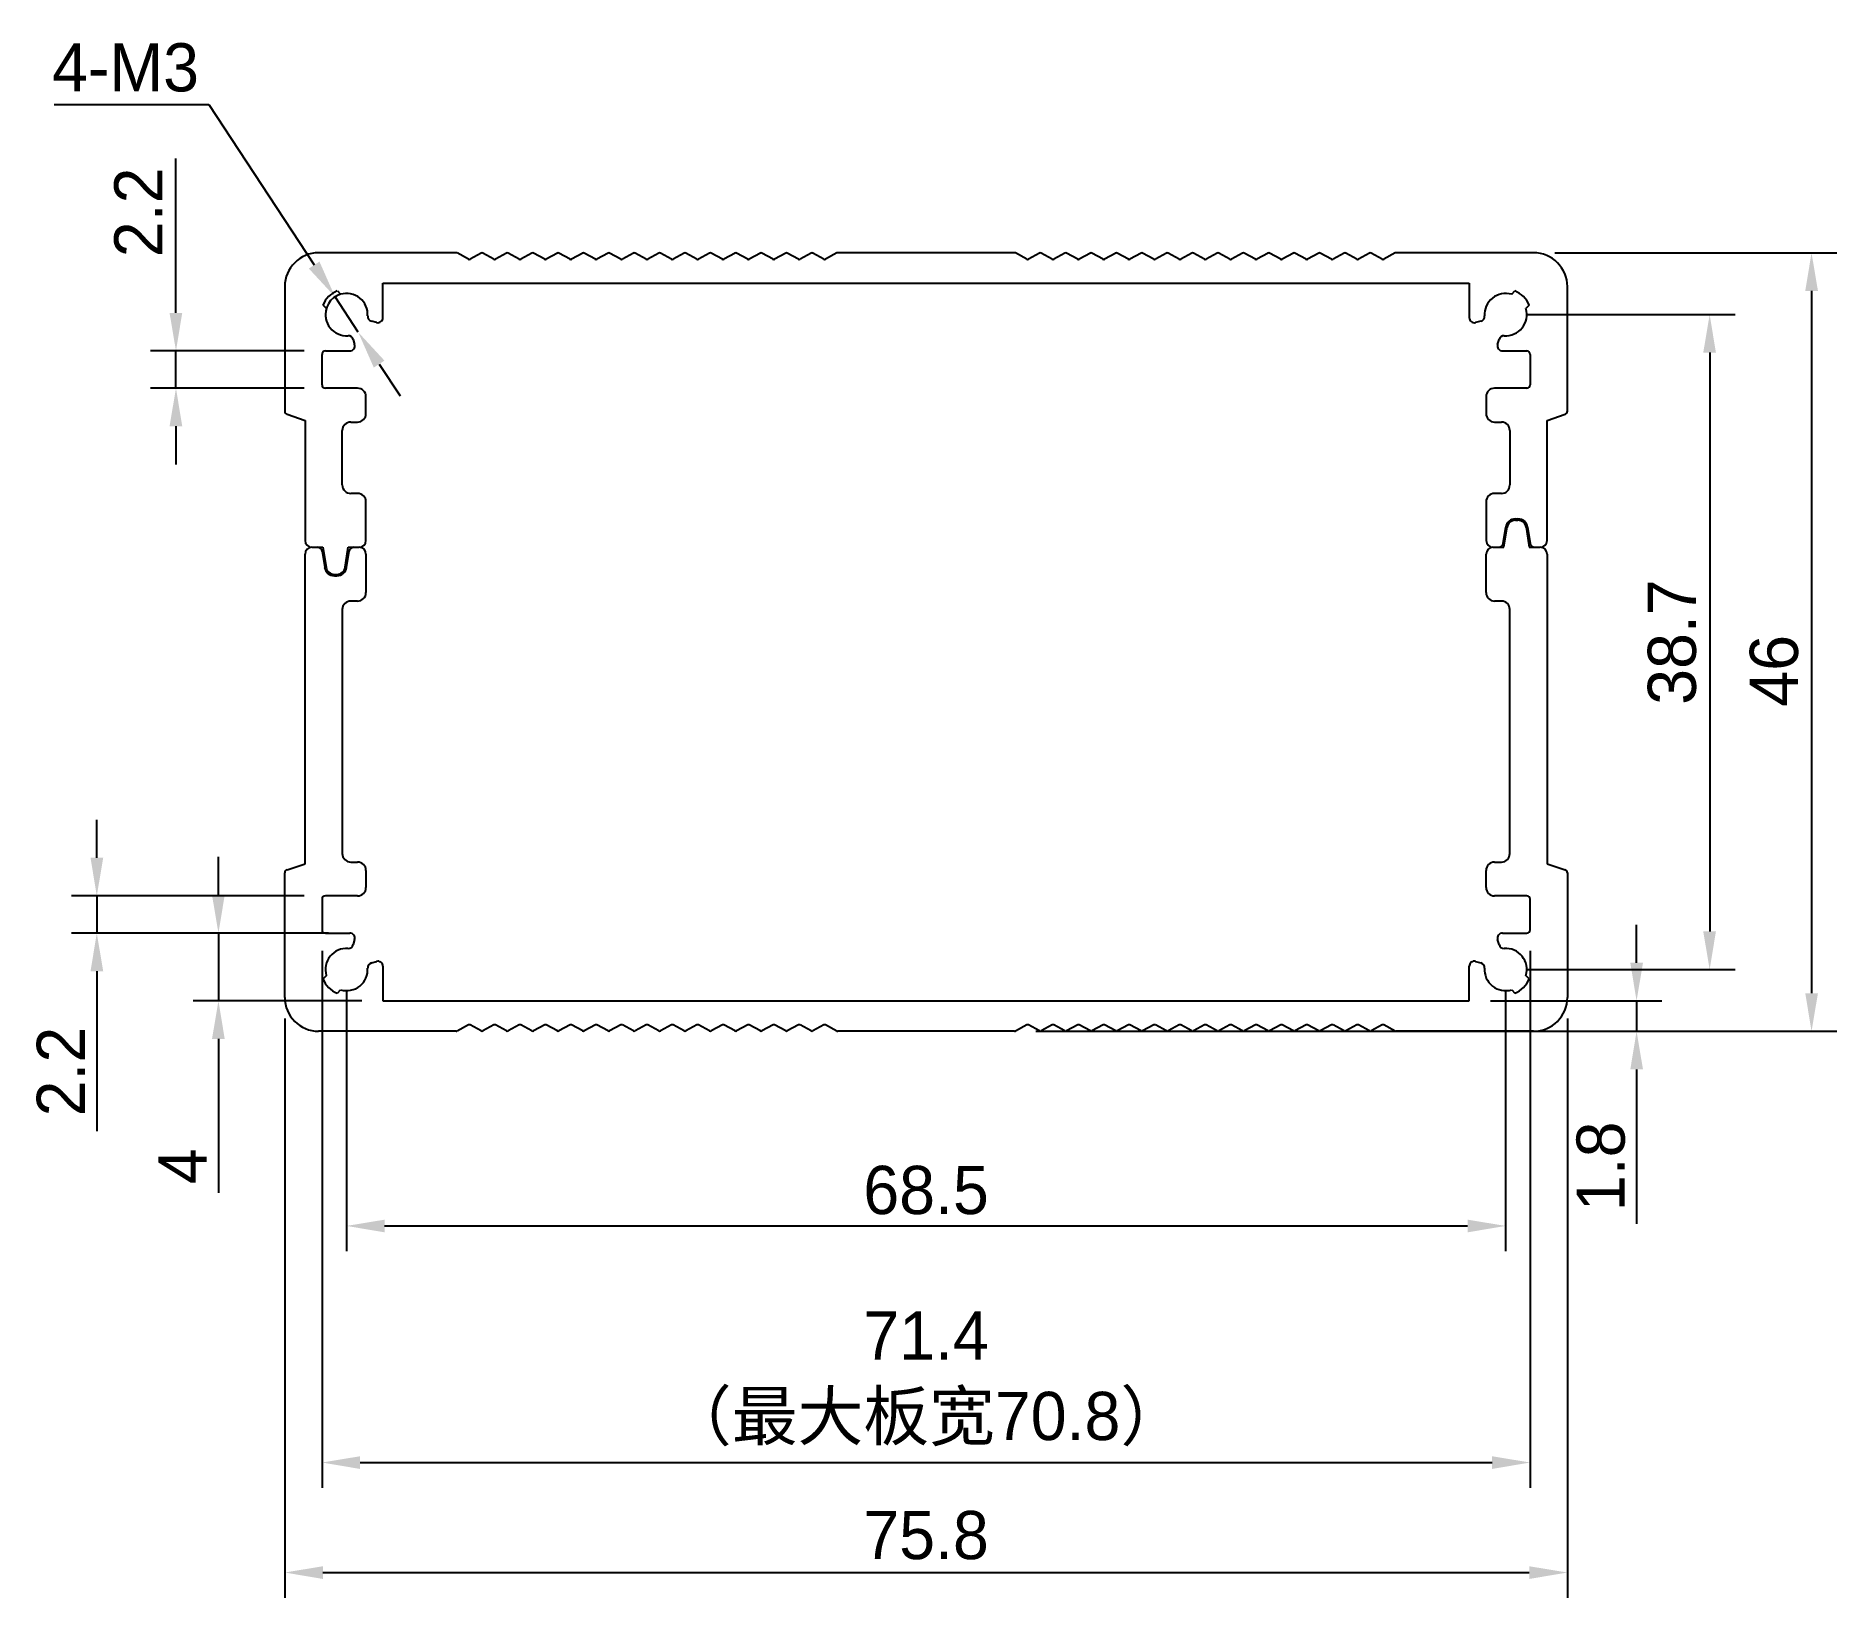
# Model space of a CAD drawing. Header units: millimetres. Extents: x 16674 to 16781, y -3985 to -3893.
import ezdxf

# ---------------------------------------------------------------- set-up
doc = ezdxf.new("R2010")
doc.units = ezdxf.units.MM
doc.header["$LTSCALE"] = 0.5
doc.header["$PDMODE"] = 35
for name, color, linetype, lineweight in [('3标注', 30, 'Continuous', 9), ('标注线', 7, 'Continuous', 13), ('粗实线', 7, 'Continuous', 25)]:
    doc.layers.add(name, color=color, linetype=linetype, lineweight=lineweight)
doc.styles.get("Standard").update_dxf_attribs({"font": ''})
doc.styles.get('Standard').set_extended_font_data('思源黑体 Normal')
doc.dimstyles.new('1比1 文字2.85', dxfattribs={"dimtxt": 2.85, "dimasz": 2.25, "dimexe": 1.5, "dimexo": 1.25, "dimgap": 0.7, "dimtad": 1, "dimdec": 1, "dimdsep": 46, "dimtxsty": 'Standard', "dimcen": 1.8, "dimadec": 0, "dimazin": 0, "dimtfac": 1, "dimtdec": 1, "dimtmove": 0, "dimatfit": 3, "dimfxl": 1, "dimarcsym": 0})
doc.dimstyles.new('1比1 文字2.85直径', dxfattribs={"dimtxt": 2.85, "dimasz": 2.25, "dimexe": 1.5, "dimexo": 1.25, "dimgap": 0.7, "dimtad": 1, "dimtih": 1, "dimtoh": 1, "dimdec": 1, "dimdsep": 46, "dimtxsty": 'Standard', "dimcen": 1.8, "dimadec": 0, "dimazin": 0, "dimtfac": 1, "dimtdec": 1, "dimtmove": 0, "dimatfit": 3, "dimfxl": 1, "dimarcsym": 0})

# ---------------------------------------------------------------- blocks, each defined once
blk = doc.blocks.new('*D81')
at = {"layer": 'Defpoints', "color": 0, "ltscale": 0.1}
for p in [(16689.14, -3949.32), (16764.94, -3949.32), (16764.94, -3983.3)]:
    blk.add_point(p, dxfattribs=at)
at = {"layer": '标注线', "color": 0, "lineweight": -2, "ltscale": 0.1}
for p, q in [((16689.14, -3950.57), (16689.14, -3984.8)), ((16764.94, -3950.57), (16764.94, -3984.8)), ((16691.39, -3983.3), (16762.69, -3983.3))]:
    blk.add_line(p, q, dxfattribs=at)
at = {"layer": '标注线', "color": 0, "ltscale": 0.1}
for points in [[(16691.39, -3982.93), (16691.39, -3983.68), (16689.14, -3983.3)], [(16762.69, -3982.93), (16762.69, -3983.68), (16764.94, -3983.3)]]:
    blk.add_solid(points, dxfattribs=at)
at = {"layer": '标注线', "color": 0, "ltscale": 0.1, "insert": (16727.04, -3979.66), "char_height": 2.85, "attachment_point": 2}
blk.add_mtext('75.8', dxfattribs=at)
blk = doc.blocks.new('*D82')
at = {"layer": 'Defpoints', "color": 0, "ltscale": 0.1}
for p in [(16692.79, -3947.67), (16761.29, -3947.67), (16761.29, -3962.82)]:
    blk.add_point(p, dxfattribs=at)
at = {"layer": '标注线', "color": 0, "lineweight": -2, "ltscale": 0.1}
for p, q in [((16692.79, -3948.92), (16692.79, -3964.32)), ((16761.29, -3948.92), (16761.29, -3964.32)), ((16695.04, -3962.82), (16759.04, -3962.82))]:
    blk.add_line(p, q, dxfattribs=at)
at = {"layer": '标注线', "color": 0, "ltscale": 0.1}
for points in [[(16695.04, -3962.45), (16695.04, -3963.2), (16692.79, -3962.82)], [(16759.04, -3962.45), (16759.04, -3963.2), (16761.29, -3962.82)]]:
    blk.add_solid(points, dxfattribs=at)
at = {"layer": '标注线', "color": 0, "ltscale": 0.1, "insert": (16727.04, -3959.27), "char_height": 2.85, "attachment_point": 2}
blk.add_mtext('68.5', dxfattribs=at)
blk = doc.blocks.new('*D83')
at = {"layer": 'Defpoints', "color": 0, "ltscale": 0.1}
for p in [(16759.14, -3949.52), (16732.27, -3951.32), (16769.03, -3951.32)]:
    blk.add_point(p, dxfattribs=at)
at = {"layer": '标注线', "color": 0, "lineweight": -2, "ltscale": 0.1}
for p, q in [((16769.03, -3947.27), (16769.03, -3945.02)), ((16760.39, -3949.52), (16770.53, -3949.52)), ((16769.03, -3949.52), (16769.03, -3951.32)), ((16733.52, -3951.32), (16770.53, -3951.32)), ((16769.03, -3953.57), (16769.03, -3962.69))]:
    blk.add_line(p, q, dxfattribs=at)
at = {"layer": '标注线', "color": 0, "ltscale": 0.1}
for points in [[(16768.66, -3947.27), (16769.41, -3947.27), (16769.03, -3949.52)], [(16768.66, -3953.57), (16769.41, -3953.57), (16769.03, -3951.32)]]:
    blk.add_solid(points, dxfattribs=at)
at = {"layer": '标注线', "color": 0, "ltscale": 0.1, "insert": (16765.48, -3959.3), "char_height": 2.85, "attachment_point": 2, "rotation": 90}
blk.add_mtext('1.8', dxfattribs=at)
blk = doc.blocks.new('*D84')
at = {"layer": 'Defpoints', "color": 0, "ltscale": 0.1}
for p in [(16692.98, -3945.52), (16685.22, -3949.52), (16694.94, -3949.52)]:
    blk.add_point(p, dxfattribs=at)
at = {"layer": '标注线', "color": 0, "lineweight": -2, "ltscale": 0.1}
for p, q in [((16685.22, -3943.27), (16685.22, -3941.02)), ((16691.73, -3945.52), (16683.72, -3945.52)), ((16685.22, -3945.52), (16685.22, -3949.52)), ((16693.69, -3949.52), (16683.72, -3949.52)), ((16685.22, -3951.77), (16685.22, -3960.87))]:
    blk.add_line(p, q, dxfattribs=at)
at = {"layer": '标注线', "color": 0, "ltscale": 0.1}
for points in [[(16684.84, -3943.27), (16685.59, -3943.27), (16685.22, -3945.52)], [(16684.84, -3951.77), (16685.59, -3951.77), (16685.22, -3949.52)]]:
    blk.add_solid(points, dxfattribs=at)
at = {"layer": '标注线', "color": 0, "ltscale": 0.1, "insert": (16681.67, -3959.3), "char_height": 2.85, "attachment_point": 2, "rotation": 90}
blk.add_mtext('4', dxfattribs=at)
blk = doc.blocks.new('*D85')
at = {"layer": 'Defpoints', "color": 0, "ltscale": 0.1}
for p in [(16691.54, -3943.32), (16678.03, -3945.52), (16691.54, -3945.52)]:
    blk.add_point(p, dxfattribs=at)
at = {"layer": '标注线', "color": 0, "lineweight": -2, "ltscale": 0.1}
for p, q in [((16678.03, -3941.07), (16678.03, -3938.82)), ((16690.29, -3943.32), (16676.53, -3943.32)), ((16678.03, -3943.32), (16678.03, -3945.52)), ((16690.29, -3945.52), (16676.53, -3945.52)), ((16678.03, -3947.77), (16678.03, -3957.22))]:
    blk.add_line(p, q, dxfattribs=at)
at = {"layer": '标注线', "color": 0, "ltscale": 0.1}
for points in [[(16677.66, -3941.07), (16678.41, -3941.07), (16678.03, -3943.32)], [(16677.66, -3947.77), (16678.41, -3947.77), (16678.03, -3945.52)]]:
    blk.add_solid(points, dxfattribs=at)
at = {"layer": '标注线', "color": 0, "ltscale": 0.1, "insert": (16674.48, -3953.7), "char_height": 2.85, "attachment_point": 2, "rotation": 90}
blk.add_mtext('2.2', dxfattribs=at)
blk = doc.blocks.new('*D87')
at = {"layer": 'Defpoints', "color": 0, "ltscale": 0.1}
for p in [(16682.71, -3911.12), (16691.54, -3911.12), (16691.54, -3913.32)]:
    blk.add_point(p, dxfattribs=at)
at = {"layer": '标注线', "color": 0, "lineweight": -2, "ltscale": 0.1}
for p, q in [((16682.71, -3908.87), (16682.71, -3899.75)), ((16690.29, -3911.12), (16681.21, -3911.12)), ((16682.71, -3913.32), (16682.71, -3911.12)), ((16690.29, -3913.32), (16681.21, -3913.32)), ((16682.71, -3915.57), (16682.71, -3917.82))]:
    blk.add_line(p, q, dxfattribs=at)
at = {"layer": '标注线', "color": 0, "ltscale": 0.1}
for points in [[(16682.33, -3908.87), (16683.08, -3908.87), (16682.71, -3911.12)], [(16682.33, -3915.57), (16683.08, -3915.57), (16682.71, -3913.32)]]:
    blk.add_solid(points, dxfattribs=at)
at = {"layer": '标注线', "color": 0, "ltscale": 0.1, "insert": (16679.06, -3902.93), "char_height": 2.85, "attachment_point": 2, "rotation": 90}
blk.add_mtext('2.2', dxfattribs=at)
blk = doc.blocks.new('*D88')
at = {"layer": 'Defpoints', "color": 0, "ltscale": 0.1}
for p in [(16761.29, -3908.97), (16761.29, -3947.67), (16773.35, -3947.67)]:
    blk.add_point(p, dxfattribs=at)
at = {"layer": '标注线', "color": 0, "lineweight": -2, "ltscale": 0.1}
for p, q in [((16762.54, -3908.97), (16774.85, -3908.97)), ((16773.35, -3911.22), (16773.35, -3945.42)), ((16762.54, -3947.67), (16774.85, -3947.67))]:
    blk.add_line(p, q, dxfattribs=at)
at = {"layer": '标注线', "color": 0, "ltscale": 0.1}
for points in [[(16772.97, -3911.22), (16773.72, -3911.22), (16773.35, -3908.97)], [(16772.97, -3945.42), (16773.72, -3945.42), (16773.35, -3947.67)]]:
    blk.add_solid(points, dxfattribs=at)
at = {"layer": '标注线', "color": 0, "ltscale": 0.1, "insert": (16769.69, -3928.32), "char_height": 2.85, "attachment_point": 2, "rotation": 90}
blk.add_mtext('38.7', dxfattribs=at)
blk = doc.blocks.new('*D89')
at = {"layer": 'Defpoints', "color": 0, "ltscale": 0.1}
for p in [(16762.94, -3905.32), (16762.94, -3951.32), (16779.37, -3951.32)]:
    blk.add_point(p, dxfattribs=at)
at = {"layer": '标注线', "color": 0, "lineweight": -2, "ltscale": 0.1}
for p, q in [((16764.19, -3905.32), (16780.87, -3905.32)), ((16779.37, -3907.57), (16779.37, -3949.07)), ((16764.19, -3951.32), (16780.87, -3951.32))]:
    blk.add_line(p, q, dxfattribs=at)
at = {"layer": '标注线', "color": 0, "ltscale": 0.1}
for points in [[(16779, -3907.57), (16779.75, -3907.57), (16779.37, -3905.32)], [(16779, -3949.07), (16779.75, -3949.07), (16779.37, -3951.32)]]:
    blk.add_solid(points, dxfattribs=at)
at = {"layer": '标注线', "color": 0, "ltscale": 0.1, "insert": (16775.72, -3930.02), "char_height": 2.85, "attachment_point": 2, "rotation": 90}
blk.add_mtext('46', dxfattribs=at)
blk = doc.blocks.new('*D90')
at = {"layer": 'Defpoints', "color": 0, "ltscale": 0.1}
for p in [(16692.11, -3907.92), (16693.48, -3910.01)]:
    blk.add_point(p, dxfattribs=at)
at = {"layer": '标注线', "color": 0, "lineweight": -2, "ltscale": 0.1}
for p, q in [((16675.51, -3896.56), (16684.65, -3896.56)), ((16684.65, -3896.56), (16690.88, -3906.04)), ((16693.48, -3910.01), (16692.11, -3907.92)), ((16694.71, -3911.9), (16695.95, -3913.78))]:
    blk.add_line(p, q, dxfattribs=at)
blk.add_arc((16692.79, -3908.97), 1.25, 106.3146, 192.019, dxfattribs=at)
at = {"layer": '标注线', "color": 0, "ltscale": 0.1}
for points in [[(16691.19, -3905.84), (16690.56, -3906.25), (16692.11, -3907.92)], [(16695.03, -3911.69), (16694.4, -3912.1), (16693.48, -3910.01)]]:
    blk.add_solid(points, dxfattribs=at)
at = {"layer": '标注线', "color": 0, "ltscale": 0.1, "insert": (16679.73, -3894.38), "char_height": 2.85, "attachment_point": 5}
blk.add_mtext('4-M3', dxfattribs=at)
blk = doc.blocks.new('*D91')
at = {"layer": '3标注', "color": 0, "lineweight": -2, "ltscale": 0.1}
for p, q in [((16691.34, -3946.57), (16691.34, -3978.3)), ((16762.74, -3946.57), (16762.74, -3978.3)), ((16693.59, -3976.8), (16760.49, -3976.8))]:
    blk.add_line(p, q, dxfattribs=at)
at = {"layer": '3标注', "color": 0, "ltscale": 0.1}
for points in [[(16693.59, -3976.43), (16693.59, -3977.18), (16691.34, -3976.8)], [(16760.49, -3976.43), (16760.49, -3977.18), (16762.74, -3976.8)]]:
    blk.add_solid(points, dxfattribs=at)
at = {"layer": 'Defpoints', "color": 0, "ltscale": 0.1}
for p in [(16691.34, -3945.32), (16762.74, -3945.32), (16762.74, -3976.8)]:
    blk.add_point(p, dxfattribs=at)
at = {"layer": '3标注', "color": 0, "ltscale": 0.1, "insert": (16727.04, -3971.86), "char_height": 2.85, "attachment_point": 5}
blk.add_mtext('71.4\\P（最大板宽70.8）', dxfattribs=at)

msp = doc.modelspace()

# ---------------------------------------------------------------- linework, layer by layer
at = {"layer": '粗实线'}
for p, q in [((16699.27, -3905.32), (16691.14, -3905.32)), ((16700, -3905.69), (16699.32, -3905.33)), ((16700.75, -3905.34), (16700.09, -3905.69)), ((16701.5, -3905.69), (16700.84, -3905.34)), ((16702.25, -3905.34), (16701.59, -3905.69)), ((16703, -3905.69), (16702.34, -3905.34)), ((16703.75, -3905.34), (16703.09, -3905.69)), ((16704.5, -3905.69), (16703.84, -3905.34)), ((16705.25, -3905.34), (16704.59, -3905.69)), ((16706, -3905.69), (16705.34, -3905.34)), ((16706.75, -3905.34), (16706.09, -3905.69)), ((16707.5, -3905.69), (16706.84, -3905.34)), ((16708.25, -3905.34), (16707.59, -3905.69)), ((16709, -3905.69), (16708.34, -3905.34)), ((16709.75, -3905.34), (16709.09, -3905.69)), ((16710.5, -3905.69), (16709.84, -3905.34)), ((16711.25, -3905.34), (16710.59, -3905.69)), ((16712, -3905.69), (16711.34, -3905.34)), ((16712.75, -3905.34), (16712.09, -3905.69)), ((16713.5, -3905.69), (16712.84, -3905.34)), ((16714.25, -3905.34), (16713.59, -3905.69)), ((16715, -3905.69), (16714.34, -3905.34)), ((16715.75, -3905.34), (16715.09, -3905.69)), ((16716.5, -3905.69), (16715.84, -3905.34)), ((16717.25, -3905.34), (16716.59, -3905.69)), ((16718, -3905.69), (16717.34, -3905.34)), ((16718.75, -3905.34), (16718.09, -3905.69)), ((16719.5, -3905.69), (16718.84, -3905.34)), ((16720.25, -3905.34), (16719.59, -3905.69)), ((16721, -3905.69), (16720.34, -3905.34)), ((16721.77, -3905.33), (16721.09, -3905.69)), ((16732.27, -3905.32), (16721.82, -3905.32)), ((16733, -3905.69), (16732.32, -3905.33)), ((16733.75, -3905.34), (16733.09, -3905.69)), ((16734.5, -3905.69), (16733.84, -3905.34)), ((16735.25, -3905.34), (16734.59, -3905.69)), ((16736, -3905.69), (16735.34, -3905.34)), ((16736.75, -3905.34), (16736.09, -3905.69)), ((16737.5, -3905.69), (16736.84, -3905.34)), ((16738.25, -3905.34), (16737.59, -3905.69)), ((16739, -3905.69), (16738.34, -3905.34)), ((16739.75, -3905.34), (16739.09, -3905.69)), ((16740.5, -3905.69), (16739.84, -3905.34)), ((16741.25, -3905.34), (16740.59, -3905.69)), ((16742, -3905.69), (16741.34, -3905.34)), ((16742.75, -3905.34), (16742.09, -3905.69)), ((16743.5, -3905.69), (16742.84, -3905.34)), ((16744.25, -3905.34), (16743.59, -3905.69)), ((16745, -3905.69), (16744.34, -3905.34)), ((16745.75, -3905.34), (16745.09, -3905.69)), ((16746.5, -3905.69), (16745.84, -3905.34)), ((16747.25, -3905.34), (16746.59, -3905.69)), ((16748, -3905.69), (16747.34, -3905.34)), ((16748.75, -3905.34), (16748.09, -3905.69)), ((16749.5, -3905.69), (16748.84, -3905.34)), ((16750.25, -3905.34), (16749.59, -3905.69)), ((16751, -3905.69), (16750.34, -3905.34)), ((16751.75, -3905.34), (16751.09, -3905.69)), ((16752.5, -3905.69), (16751.84, -3905.34)), ((16753.25, -3905.34), (16752.59, -3905.69)), ((16754, -3905.69), (16753.34, -3905.34)), ((16754.77, -3905.33), (16754.09, -3905.69)), ((16762.94, -3905.32), (16754.82, -3905.32)), ((16694.94, -3907.12), (16759.14, -3907.12)), ((16694.94, -3909.15), (16694.94, -3907.12)), ((16759.14, -3907.12), (16759.14, -3909.15)), ((16689.14, -3907.32), (16689.14, -3914.68)), ((16692.25, -3907.57), (16692.44, -3907.77)), ((16761.65, -3907.77), (16761.84, -3907.57)), ((16764.94, -3914.68), (16764.94, -3907.32)), ((16691.6, -3908.62), (16691.4, -3908.42)), ((16694.57, -3909.44), (16694.26, -3909.36)), ((16759.83, -3909.36), (16759.52, -3909.44)), ((16762.69, -3908.42), (16762.49, -3908.62)), ((16693.19, -3910.44), (16693.27, -3910.74)), ((16760.82, -3910.74), (16760.9, -3910.44)), ((16691.34, -3913.12), (16691.34, -3911.32)), ((16691.54, -3911.12), (16692.98, -3911.12)), ((16761.11, -3911.12), (16762.54, -3911.12)), ((16762.74, -3911.32), (16762.74, -3913.12)), ((16693.44, -3913.32), (16691.54, -3913.32)), ((16762.54, -3913.32), (16760.64, -3913.32)), ((16693.94, -3914.82), (16693.94, -3913.82)), ((16760.14, -3913.82), (16760.14, -3914.82)), ((16689.28, -3914.86), (16690.34, -3915.22)), ((16690.34, -3915.22), (16690.34, -3922.32)), ((16693.04, -3915.32), (16693.44, -3915.32)), ((16760.64, -3915.32), (16761.04, -3915.32)), ((16763.74, -3915.22), (16764.81, -3914.86)), ((16763.74, -3922.32), (16763.74, -3915.22)), ((16692.54, -3919.04), (16692.54, -3915.82)), ((16761.54, -3915.82), (16761.54, -3919.04)), ((16693.44, -3919.54), (16693.04, -3919.54)), ((16761.04, -3919.54), (16760.64, -3919.54)), ((16693.94, -3922.32), (16693.94, -3920.04)), ((16760.14, -3920.04), (16760.14, -3922.32)), ((16761.87, -3921.04), (16762.02, -3921.04)), ((16761.15, -3922.47), (16761.3, -3921.53)), ((16761.19, -3922.72), (16761.38, -3921.54)), ((16761.87, -3921.12), (16762.02, -3921.12)), ((16762.51, -3921.54), (16762.69, -3922.72)), ((16762.59, -3921.53), (16762.74, -3922.47)), ((16690.34, -3941.42), (16690.34, -3923.12)), ((16690.74, -3922.72), (16691.39, -3922.72)), ((16690.74, -3922.72), (16691.06, -3922.72)), ((16691.35, -3922.97), (16691.5, -3923.91)), ((16691.39, -3922.72), (16691.58, -3923.9)), ((16692.71, -3923.9), (16692.89, -3922.72)), ((16692.79, -3923.91), (16692.94, -3922.97)), ((16692.89, -3922.72), (16693.54, -3922.72)), ((16693.23, -3922.72), (16693.54, -3922.72)), ((16693.94, -3923.12), (16693.94, -3925.4)), ((16760.14, -3925.4), (16760.14, -3923.12)), ((16760.54, -3922.72), (16760.86, -3922.72)), ((16760.54, -3922.72), (16761.19, -3922.72)), ((16762.69, -3922.72), (16763.34, -3922.72)), ((16763.03, -3922.72), (16763.34, -3922.72)), ((16763.74, -3923.12), (16763.74, -3941.42)), ((16692.07, -3924.32), (16692.22, -3924.32)), ((16692.07, -3924.4), (16692.22, -3924.4)), ((16692.54, -3926.4), (16692.54, -3940.82)), ((16693.44, -3925.9), (16693.04, -3925.9)), ((16761.04, -3925.9), (16760.64, -3925.9)), ((16761.54, -3940.82), (16761.54, -3926.4)), ((16689.14, -3949.32), (16689.14, -3941.96)), ((16689.28, -3941.77), (16690.34, -3941.42)), ((16693.04, -3941.32), (16693.44, -3941.32)), ((16693.94, -3941.82), (16693.94, -3942.82)), ((16760.14, -3942.82), (16760.14, -3941.82)), ((16760.64, -3941.32), (16761.04, -3941.32)), ((16763.74, -3941.42), (16764.81, -3941.77)), ((16764.94, -3941.96), (16764.94, -3949.32)), ((16693.44, -3943.32), (16691.54, -3943.32)), ((16762.54, -3943.32), (16760.64, -3943.32)), ((16691.34, -3943.52), (16691.34, -3945.32)), ((16762.74, -3945.32), (16762.74, -3943.52)), ((16691.54, -3945.52), (16692.98, -3945.52)), ((16761.11, -3945.52), (16762.54, -3945.52)), ((16693.27, -3945.9), (16693.19, -3946.2)), ((16760.9, -3946.2), (16760.82, -3945.9)), ((16694.26, -3947.28), (16694.57, -3947.19)), ((16694.94, -3947.48), (16694.94, -3949.52)), ((16759.14, -3949.52), (16759.14, -3947.48)), ((16759.52, -3947.19), (16759.83, -3947.28)), ((16691.6, -3948.02), (16691.4, -3948.22)), ((16762.69, -3948.22), (16762.49, -3948.02)), ((16692.25, -3949.07), (16692.44, -3948.87)), ((16694.94, -3949.52), (16759.14, -3949.52)), ((16761.65, -3948.87), (16761.84, -3949.07)), ((16699.27, -3951.32), (16691.14, -3951.32)), ((16700, -3950.94), (16699.32, -3951.31)), ((16700.75, -3951.29), (16700.09, -3950.94)), ((16701.5, -3950.94), (16700.84, -3951.29)), ((16701.5, -3950.94), (16701.5, -3950.94)), ((16702.25, -3951.29), (16701.59, -3950.94)), ((16703, -3950.94), (16702.34, -3951.29)), ((16703.75, -3951.29), (16703.09, -3950.94)), ((16704.5, -3950.94), (16703.84, -3951.29)), ((16704.5, -3950.94), (16704.5, -3950.94)), ((16705.25, -3951.29), (16704.59, -3950.94)), ((16706, -3950.94), (16705.34, -3951.29)), ((16706, -3950.94), (16706, -3950.94)), ((16706.75, -3951.29), (16706.09, -3950.94)), ((16707.5, -3950.94), (16706.84, -3951.29)), ((16707.5, -3950.94), (16707.5, -3950.94)), ((16708.25, -3951.29), (16707.59, -3950.94)), ((16709, -3950.94), (16708.34, -3951.29)), ((16709.75, -3951.29), (16709.09, -3950.94)), ((16710.5, -3950.94), (16709.84, -3951.29)), ((16710.5, -3950.94), (16710.5, -3950.94)), ((16711.25, -3951.29), (16710.59, -3950.94)), ((16712, -3950.94), (16711.34, -3951.29)), ((16712.75, -3951.29), (16712.09, -3950.94)), ((16713.5, -3950.94), (16712.84, -3951.29)), ((16713.5, -3950.94), (16713.5, -3950.94)), ((16714.25, -3951.29), (16713.59, -3950.94)), ((16715, -3950.94), (16714.34, -3951.29)), ((16715.75, -3951.29), (16715.09, -3950.94)), ((16716.5, -3950.94), (16715.84, -3951.29)), ((16717.25, -3951.29), (16716.59, -3950.94)), ((16718, -3950.94), (16717.34, -3951.29)), ((16718.75, -3951.29), (16718.09, -3950.94)), ((16719.5, -3950.94), (16718.84, -3951.29)), ((16719.5, -3950.94), (16719.5, -3950.94)), ((16720.25, -3951.29), (16719.59, -3950.94)), ((16721, -3950.94), (16720.34, -3951.29)), ((16721.77, -3951.31), (16721.09, -3950.94)), ((16732.27, -3951.32), (16721.82, -3951.32)), ((16733, -3950.94), (16732.32, -3951.31)), ((16733.75, -3951.29), (16733.09, -3950.94)), ((16734.5, -3950.94), (16733.84, -3951.29)), ((16735.25, -3951.29), (16734.59, -3950.94)), ((16736, -3950.94), (16735.34, -3951.29)), ((16736.75, -3951.29), (16736.09, -3950.94)), ((16737.5, -3950.94), (16736.84, -3951.29)), ((16738.25, -3951.29), (16737.59, -3950.94)), ((16739, -3950.94), (16738.34, -3951.29)), ((16739.75, -3951.29), (16739.09, -3950.94)), ((16740.5, -3950.94), (16739.84, -3951.29)), ((16741.25, -3951.29), (16740.59, -3950.94)), ((16742, -3950.94), (16741.34, -3951.29)), ((16742.75, -3951.29), (16742.09, -3950.94)), ((16743.5, -3950.94), (16742.84, -3951.29)), ((16744.25, -3951.29), (16743.59, -3950.94)), ((16745, -3950.94), (16744.34, -3951.29)), ((16745.75, -3951.29), (16745.09, -3950.94)), ((16746.5, -3950.94), (16745.84, -3951.29)), ((16747.25, -3951.29), (16746.59, -3950.94)), ((16748, -3950.94), (16747.34, -3951.29)), ((16748.75, -3951.29), (16748.09, -3950.94)), ((16749.5, -3950.94), (16748.84, -3951.29)), ((16750.25, -3951.29), (16749.59, -3950.94)), ((16751, -3950.94), (16750.34, -3951.29)), ((16751.75, -3951.29), (16751.09, -3950.94)), ((16752.5, -3950.94), (16751.84, -3951.29)), ((16753.25, -3951.29), (16752.59, -3950.94)), ((16754, -3950.94), (16753.34, -3951.29)), ((16754, -3950.94), (16754, -3950.94)), ((16754, -3950.94), (16754, -3950.94)), ((16754.77, -3951.31), (16754.09, -3950.94)), ((16762.94, -3951.32), (16754.82, -3951.32))]:
    msp.add_line(p, q, dxfattribs=at)
for centre, radius, start, end in [((16691.14, -3907.32), 2, 90, 180), ((16699.27, -3905.42), 0.1, 61.9275, 90), ((16700.04, -3905.61), 0.1, 241.9275, 298.0725), ((16700.79, -3905.43), 0.1, 61.9275, 118.0725), ((16701.54, -3905.61), 0.1, 241.9275, 298.0725), ((16702.29, -3905.43), 0.1, 61.9275, 118.0725), ((16703.04, -3905.61), 0.1, 241.9275, 298.0725), ((16703.79, -3905.43), 0.1, 61.9275, 118.0725), ((16704.54, -3905.61), 0.1, 241.9275, 298.0725), ((16705.29, -3905.43), 0.1, 61.9275, 118.0725), ((16706.04, -3905.61), 0.1, 241.9275, 298.0725), ((16706.79, -3905.43), 0.1, 61.9275, 118.0725), ((16707.54, -3905.61), 0.1, 241.9275, 298.0725), ((16708.29, -3905.43), 0.1, 61.9275, 118.0725), ((16709.04, -3905.61), 0.1, 241.9275, 298.0725), ((16709.79, -3905.43), 0.1, 61.9275, 118.0725), ((16710.54, -3905.61), 0.1, 241.9275, 298.0725), ((16711.29, -3905.43), 0.1, 61.9275, 118.0725), ((16712.04, -3905.61), 0.1, 241.9275, 298.0725), ((16712.79, -3905.43), 0.1, 61.9275, 118.0725), ((16713.54, -3905.61), 0.1, 241.9275, 298.0725), ((16714.29, -3905.43), 0.1, 61.9275, 118.0725), ((16715.04, -3905.61), 0.1, 241.9275, 298.0725), ((16715.79, -3905.43), 0.1, 61.9275, 118.0725), ((16716.54, -3905.61), 0.1, 241.9275, 298.0725), ((16717.29, -3905.43), 0.1, 61.9275, 118.0725), ((16718.04, -3905.61), 0.1, 241.9275, 298.0725), ((16718.79, -3905.43), 0.1, 61.9275, 118.0725), ((16719.54, -3905.61), 0.1, 241.9275, 298.0725), ((16720.29, -3905.43), 0.1, 61.9275, 118.0725), ((16721.04, -3905.61), 0.1, 241.9275, 298.0725), ((16721.82, -3905.42), 0.1, 90, 118.0725), ((16732.27, -3905.42), 0.1, 61.9275, 90), ((16733.04, -3905.61), 0.1, 241.9275, 298.0725), ((16733.79, -3905.43), 0.1, 61.9275, 118.0725), ((16734.54, -3905.61), 0.1, 241.9275, 298.0725), ((16735.29, -3905.43), 0.1, 61.9275, 118.0725), ((16736.04, -3905.61), 0.1, 241.9275, 298.0725), ((16736.79, -3905.43), 0.1, 61.9275, 118.0725), ((16737.54, -3905.61), 0.1, 241.9275, 298.0725), ((16738.29, -3905.43), 0.1, 61.9275, 118.0725), ((16739.04, -3905.61), 0.1, 241.9275, 298.0725), ((16739.79, -3905.43), 0.1, 61.9275, 118.0725), ((16740.54, -3905.61), 0.1, 241.9275, 298.0725), ((16741.29, -3905.43), 0.1, 61.9275, 118.0725), ((16742.04, -3905.61), 0.1, 241.9275, 298.0725), ((16742.79, -3905.43), 0.1, 61.9275, 118.0725), ((16743.54, -3905.61), 0.1, 241.9275, 298.0725), ((16744.29, -3905.43), 0.1, 61.9275, 118.0725), ((16745.04, -3905.61), 0.1, 241.9275, 298.0725), ((16745.79, -3905.43), 0.1, 61.9275, 118.0725), ((16746.54, -3905.61), 0.1, 241.9275, 298.0725), ((16747.29, -3905.43), 0.1, 61.9275, 118.0725), ((16748.04, -3905.61), 0.1, 241.9275, 298.0725), ((16748.79, -3905.43), 0.1, 61.9275, 118.0725), ((16749.54, -3905.61), 0.1, 241.9275, 298.0725), ((16750.29, -3905.43), 0.1, 61.9275, 118.0725), ((16751.04, -3905.61), 0.1, 241.9275, 298.0725), ((16751.79, -3905.43), 0.1, 61.9275, 118.0725), ((16752.54, -3905.61), 0.1, 241.9275, 298.0725), ((16753.29, -3905.43), 0.1, 61.9275, 118.0725), ((16754.04, -3905.61), 0.1, 241.9275, 298.0725), ((16754.82, -3905.42), 0.1, 90, 118.0725), ((16762.94, -3907.32), 2, 0, 90), ((16692.79, -3908.97), 1.5, 111.4218, 158.5782), ((16692.79, -3908.97), 1.25, 356.1599, 106.3146), ((16761.29, -3908.97), 1.25, 73.6854, 183.8401), ((16761.29, -3908.97), 1.5, 21.4218, 68.5782), ((16692.79, -3908.97), 1.25, 163.6854, 273.8401), ((16694.34, -3909.07), 0.3, 176.1599, 255), ((16694.64, -3909.15), 0.3, 255, 0), ((16759.44, -3909.15), 0.3, 180, 285), ((16759.75, -3909.07), 0.3, 285, 3.8401), ((16761.29, -3908.97), 1.25, 266.1599, 16.3146), ((16692.9, -3910.52), 0.3, 15, 93.8401), ((16761.19, -3910.52), 0.3, 86.1599, 165), ((16691.54, -3911.32), 0.2, 90, 180), ((16692.98, -3910.82), 0.3, 270, 15), ((16761.11, -3910.82), 0.3, 165, 270), ((16762.54, -3911.32), 0.2, 360, 90), ((16691.54, -3913.12), 0.2, 180, 270), ((16693.44, -3913.82), 0.5, 0, 90), ((16760.64, -3913.82), 0.5, 90, 180), ((16762.54, -3913.12), 0.2, 270, 0), ((16689.34, -3914.68), 0.2, 180, 251.5651), ((16764.74, -3914.68), 0.2, 288.4349, 0), ((16693.04, -3915.82), 0.5, 90, 180), ((16693.44, -3914.82), 0.5, 270, 0), ((16760.64, -3914.82), 0.5, 180, 270), ((16761.04, -3915.82), 0.5, 0, 90), ((16693.04, -3919.04), 0.5, 180, 270), ((16693.44, -3920.04), 0.5, 0, 90), ((16760.64, -3920.04), 0.5, 90, 180), ((16761.04, -3919.04), 0.5, 270, 360), ((16761.87, -3921.62), 0.58, 90, 171.1193), ((16762.02, -3921.62), 0.58, 8.8807, 90), ((16761.87, -3921.62), 0.5, 90, 171.1193), ((16762.02, -3921.62), 0.5, 8.8807, 90), ((16690.74, -3922.32), 0.4, 180, 270), ((16690.74, -3923.12), 0.4, 90, 180), ((16691.06, -3923.02), 0.3, 8.8807, 90), ((16693.23, -3923.02), 0.3, 90, 171.1193), ((16693.54, -3922.32), 0.4, 270, 0), ((16693.54, -3923.12), 0.4, 0, 90), ((16760.54, -3922.32), 0.4, 180, 270), ((16760.54, -3923.12), 0.4, 90, 180), ((16760.86, -3922.42), 0.3, 270, 351.1193), ((16763.03, -3922.42), 0.3, 188.8807, 270), ((16763.34, -3922.32), 0.4, 270, 0), ((16763.34, -3923.12), 0.4, 0, 90), ((16692.07, -3923.82), 0.58, 188.8807, 270), ((16692.07, -3923.82), 0.5, 188.8807, 270), ((16692.22, -3923.82), 0.5, 270, 351.1193), ((16692.22, -3923.82), 0.58, 270, 351.1193), ((16693.04, -3926.4), 0.5, 90, 180), ((16693.44, -3925.4), 0.5, 270, 0), ((16760.64, -3925.4), 0.5, 180, 270), ((16761.04, -3926.4), 0.5, 0, 90), ((16693.04, -3940.82), 0.5, 180, 270), ((16761.04, -3940.82), 0.5, 270, 0), ((16689.34, -3941.96), 0.2, 108.4349, 180), ((16693.44, -3941.82), 0.5, 0, 90), ((16760.64, -3941.82), 0.5, 90, 180), ((16764.74, -3941.96), 0.2, 0, 71.5651), ((16691.54, -3943.52), 0.2, 90, 180), ((16693.44, -3942.82), 0.5, 270, 360), ((16760.64, -3942.82), 0.5, 180, 270), ((16762.54, -3943.52), 0.2, 360, 90), ((16691.54, -3945.32), 0.2, 180, 270), ((16692.98, -3945.82), 0.3, 345, 90), ((16761.11, -3945.82), 0.3, 90, 195), ((16762.54, -3945.32), 0.2, 270, 0), ((16692.79, -3947.67), 1.25, 86.1599, 196.3146), ((16692.9, -3946.12), 0.3, 266.1599, 345), ((16761.19, -3946.12), 0.3, 195, 273.8401), ((16761.29, -3947.67), 1.25, 343.6854, 93.8401), ((16692.79, -3947.67), 1.25, 253.6854, 3.8401), ((16694.34, -3947.57), 0.3, 105, 183.8401), ((16694.64, -3947.48), 0.3, 0, 105), ((16759.44, -3947.48), 0.3, 75, 180), ((16759.75, -3947.57), 0.3, 356.1599, 75), ((16761.29, -3947.67), 1.25, 176.1599, 286.3146), ((16692.79, -3947.67), 1.5, 201.4218, 248.5782), ((16761.29, -3947.67), 1.5, 291.4218, 338.5782), ((16691.14, -3949.32), 2, 180, 270), ((16762.94, -3949.32), 2, 270, 0), ((16699.27, -3951.22), 0.1, 270, 298.0725), ((16700.04, -3951.03), 0.1, 61.9275, 118.0725), ((16700.79, -3951.21), 0.1, 241.9275, 298.0725), ((16701.54, -3951.03), 0.1, 61.9275, 117.5528), ((16702.29, -3951.21), 0.1, 241.9275, 298.0725), ((16703.04, -3951.03), 0.1, 61.9275, 118.0725), ((16703.79, -3951.21), 0.1, 241.9275, 298.0725), ((16704.54, -3951.03), 0.1, 61.9275, 117.5528), ((16705.29, -3951.21), 0.1, 241.9275, 298.0725), ((16706.04, -3951.03), 0.1, 61.9275, 117.5528), ((16706.79, -3951.21), 0.1, 241.9275, 298.0725), ((16707.54, -3951.03), 0.1, 61.9275, 117.5528), ((16708.29, -3951.21), 0.1, 241.9275, 298.0725), ((16709.04, -3951.03), 0.1, 61.9275, 118.0725), ((16709.79, -3951.21), 0.1, 241.9275, 298.0725), ((16710.54, -3951.03), 0.1, 61.9275, 117.0503), ((16711.29, -3951.21), 0.1, 241.9275, 298.0725), ((16712.04, -3951.03), 0.1, 61.9275, 118.0725), ((16712.79, -3951.21), 0.1, 241.9275, 298.0725), ((16713.54, -3951.03), 0.1, 61.9275, 117.5528), ((16714.29, -3951.21), 0.1, 241.9275, 298.0725), ((16715.04, -3951.03), 0.1, 61.9275, 118.0725), ((16715.79, -3951.21), 0.1, 241.9275, 298.0725), ((16716.54, -3951.03), 0.1, 61.9275, 118.0725), ((16717.29, -3951.21), 0.1, 241.9275, 298.0725), ((16718.04, -3951.03), 0.1, 61.9275, 118.0725), ((16718.79, -3951.21), 0.1, 241.9275, 298.0725), ((16719.54, -3951.03), 0.1, 61.9275, 117.5528), ((16720.29, -3951.21), 0.1, 241.9275, 298.0725), ((16721.04, -3951.03), 0.1, 61.9275, 118.0725), ((16721.82, -3951.22), 0.1, 241.9275, 270), ((16732.27, -3951.22), 0.1, 270, 298.0725), ((16733.04, -3951.03), 0.1, 61.9275, 118.0725), ((16733.79, -3951.21), 0.1, 241.9275, 298.0725), ((16734.54, -3951.03), 0.1, 61.9275, 118.0725), ((16735.29, -3951.21), 0.1, 241.9275, 298.0725), ((16736.04, -3951.03), 0.1, 61.9275, 118.0725), ((16736.79, -3951.21), 0.1, 241.9275, 298.0725), ((16737.54, -3951.03), 0.1, 61.9275, 118.0725), ((16738.29, -3951.21), 0.1, 241.9275, 298.0725), ((16739.04, -3951.03), 0.1, 61.9275, 118.0725), ((16739.79, -3951.21), 0.1, 241.9275, 298.0725), ((16740.54, -3951.03), 0.1, 61.9275, 118.0725), ((16741.29, -3951.21), 0.1, 241.9275, 298.0725), ((16742.04, -3951.03), 0.1, 61.9275, 118.0725), ((16742.79, -3951.21), 0.1, 241.9275, 298.0725), ((16743.54, -3951.03), 0.1, 61.9275, 118.0725), ((16744.29, -3951.21), 0.1, 241.9275, 298.0725), ((16745.04, -3951.03), 0.1, 61.9275, 118.0725), ((16745.79, -3951.21), 0.1, 241.9275, 298.0725), ((16746.54, -3951.03), 0.1, 61.9275, 118.0725), ((16747.29, -3951.21), 0.1, 241.9275, 298.0725), ((16748.04, -3951.03), 0.1, 61.9275, 118.0725), ((16748.79, -3951.21), 0.1, 241.9275, 298.0725), ((16749.54, -3951.03), 0.1, 61.9275, 118.0725), ((16750.29, -3951.21), 0.1, 241.9275, 298.0725), ((16751.04, -3951.03), 0.1, 61.9275, 118.0725), ((16751.79, -3951.21), 0.1, 241.9275, 298.0725), ((16752.54, -3951.03), 0.1, 61.9275, 118.0725), ((16753.29, -3951.21), 0.1, 241.9275, 298.0725), ((16754.04, -3951.03), 0.1, 61.9275, 117.646), ((16754.82, -3951.22), 0.1, 241.9275, 270)]:
    msp.add_arc(centre, radius, start, end, dxfattribs=at)

# ---------------------------------------------------------------- dimensions: what is measured, and where the dimension line sits
at = {"layer": '3标注', "ltscale": 0.1}
dim = msp.add_linear_dim(base=(16762.74, -3976.8), p1=(16691.34, -3945.32), p2=(16762.74, -3945.32), text='<>\\P（最大板宽70.8）', dimstyle='1比1 文字2.85', dxfattribs=at)
dim.commit()
dim.dimension.update_dxf_attribs({"geometry": '*D91', "text_midpoint": (16727.04, -3976.8), "dimtype": 160})
at = {"layer": '标注线', "ltscale": 0.1}
dim = msp.add_diameter_dim_2p(p1=(16693.48, -3910.01), p2=(16692.11, -3907.92), text='4-M3', dimstyle='1比1 文字2.85直径', dxfattribs=at)
dim.commit()
dim.dimension.update_dxf_attribs({"geometry": '*D90', "text_midpoint": (16679.73, -3896.56), "dimtype": 163})
for base, p1, p2, picture, middle in [((16682.71, -3911.12), (16691.54, -3913.32), (16691.54, -3911.12), '*D87', (16682.71, -3902.93)), ((16779.37, -3951.32), (16762.94, -3905.32), (16762.94, -3951.32), '*D89', (16779.37, -3930.02)), ((16773.35, -3947.67), (16761.29, -3908.97), (16761.29, -3947.67), '*D88', (16773.35, -3928.32)), ((16678.03, -3945.52), (16691.54, -3943.32), (16691.54, -3945.52), '*D85', (16678.03, -3953.7)), ((16685.22, -3949.52), (16692.98, -3945.52), (16694.94, -3949.52), '*D84', (16685.22, -3959.3)), ((16769.03, -3951.32), (16759.14, -3949.52), (16732.27, -3951.32), '*D83', (16769.03, -3959.3))]:
    dim = msp.add_linear_dim(base=base, p1=p1, p2=p2, angle=90, dimstyle='1比1 文字2.85', dxfattribs=at)
    dim.commit()
    dim.dimension.update_dxf_attribs({"geometry": picture, "text_midpoint": middle, "dimtype": 160})
for base, p1, p2, picture, middle in [((16761.29, -3962.82), (16692.79, -3947.67), (16761.29, -3947.67), '*D82', (16727.04, -3962.82)), ((16764.94, -3983.3), (16689.14, -3949.32), (16764.94, -3949.32), '*D81', (16727.04, -3983.3))]:
    dim = msp.add_linear_dim(base=base, p1=p1, p2=p2, dimstyle='1比1 文字2.85', dxfattribs=at)
    dim.commit()
    dim.dimension.update_dxf_attribs({"geometry": picture, "text_midpoint": middle, "dimtype": 160})

doc.saveas('drawing.dxf')
